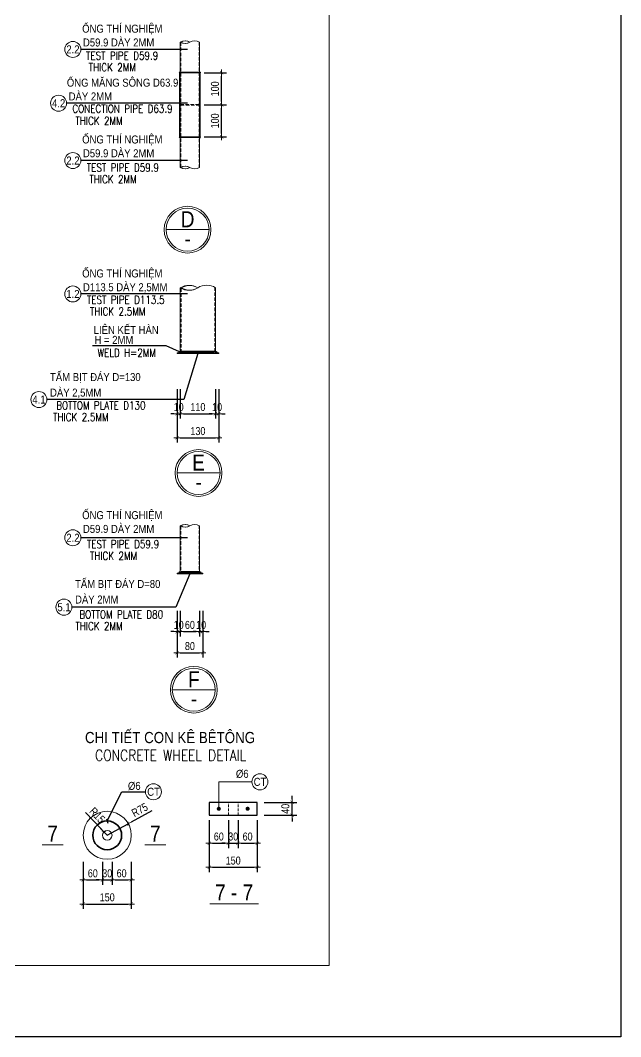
# Model space of a CAD drawing. Header units: millimetres. Extents: x -2123450 to -961021, y -260876 to 649159.
# Drawn here: x -2025415 to -1997300, y 428539 to 476145 of the extents above; entities that cross this region are included whole.
import ezdxf
from ezdxf.enums import TextEntityAlignment as Align

# ---------------------------------------------------------------- set-up
doc = ezdxf.new("R2010")
doc.units = ezdxf.units.MM
doc.header["$LTSCALE"] = 1000
doc.header["$MEASUREMENT"] = 0
doc.header["$PDMODE"] = 66
doc.linetypes.add('HIDDEN', pattern=[0.375, 0.25, -0.125])
doc.linetypes.add('HIDDEN2', pattern=[4.7625, 3.175, -1.5875])
doc.layers.get('DEFPOINTS').update_dxf_attribs({"linetype": 'CONTINUOUS'})
doc.layers.add('03BORER', color=3, linetype='CONTINUOUS')
doc.layers.add('TEXT', color=7, linetype='CONTINUOUS')
for name, color, linetype, lineweight in [('NDC_S_BREAK-LINE', 1, 'CONTINUOUS', 15), ('NDC_S_CONTINUOUS', 3, 'CONTINUOUS', 20), ('NDC_S_DIM', 1, 'CONTINUOUS', 9), ('NDC_S_FOUNDATION NAME', 7, 'CONTINUOUS', 20), ('NDC_S_HATCH MATERIAL', 8, 'CONTINUOUS', 13), ('NDC_S_HIDDEN', 9, 'HIDDEN2', 20), ('NDC_S_LEADER', 1, 'CONTINUOUS', 9), ('NDC_S_REBAR', 4, 'CONTINUOUS', 35), ('NDC_S_REBAR NO.', 7, 'CONTINUOUS', 20), ('NDC_S_REBAR NO. BOX', 1, 'CONTINUOUS', 9), ('NDC_S_REBAR SECTION', 6, 'CONTINUOUS', 25), ('NDC_S_VN TITLE', 6, 'CONTINUOUS', 9)]:
    doc.layers.add(name, color=color, linetype=linetype, lineweight=lineweight)
doc.styles.add('NDC_ARIAL', font='arial.ttf', dxfattribs={"width": 0.8})
doc.styles.get("Standard").update_dxf_attribs({"font": 'romans.shx', "bigfont": 'vns.shx'})
doc.dimstyles.new('NDC_1-150(10)', dxfattribs={"dimscale": 150, "dimtxt": 2.5, "dimasz": 1, "dimexe": 1.5, "dimexo": 0, "dimgap": 0.8, "dimtad": 1, "dimdec": 0, "dimlfac": 0.066667, "dimdsep": 46, "dimtxsty": 'NDC_ARIAL', "dimblk": 'DIMMARK', "dimcen": 49999.938995, "dimdle": 1.5, "dimclrd": 1, "dimclre": 1, "dimclrt": 3, "dimadec": 0, "dimazin": 0, "dimtfac": 1, "dimtdec": 0, "dimtix": 1, "dimtmove": 2, "dimatfit": 3, "dimfxl": 1, "dimarcsym": 0})

# ---------------------------------------------------------------- blocks, each defined once
blk = doc.blocks.new('*U1514')
at = {"layer": 'NDC_S_HATCH MATERIAL'}
blk.add_line((0, 23), (0, -23), dxfattribs=at)
blk = doc.blocks.new('*U1513')
at = {"layer": 'NDC_S_HATCH MATERIAL', "color": 0, "linetype": 'ByBlock', "lineweight": -2, "transparency": 16777216}
for p in [(0, 0), (22, 0), (44, 0), (65, 0), (87, 0), (109, 0), (131, 0), (153, 0), (175, 0), (196, 0), (218, 0), (240, 0), (262, 0), (284, 0), (305, 0), (327, 0), (349, 0), (371, 0), (393, 0), (415, 0), (436, 0), (458, 0), (480, 0), (502, 0), (524, 0), (545, 0), (567, 0), (589, 0), (611, 0), (633, 0), (655, 0), (676, 0), (698, 0), (720, 0), (742, 0), (764, 0), (785, 0), (807, 0)]:
    blk.add_blockref('*U1514', p, dxfattribs=at)
blk = doc.blocks.new('*U1516')
at = {"layer": 'NDC_S_HATCH MATERIAL'}
blk.add_line((0, 23), (0, -23), dxfattribs=at)
blk = doc.blocks.new('*U1515')
at = {"layer": 'NDC_S_HATCH MATERIAL', "color": 0, "linetype": 'ByBlock', "lineweight": -2, "transparency": 16777216}
for p in [(0, 0), (22, 0), (44, 0), (65, 0), (87, 0), (109, 0), (131, 0), (153, 0), (175, 0), (196, 0), (218, 0), (240, 0), (262, 0), (284, 0), (305, 0), (327, 0), (349, 0), (371, 0), (393, 0), (415, 0), (436, 0), (458, 0), (480, 0), (502, 0), (524, 0), (545, 0), (567, 0), (589, 0), (611, 0), (633, 0), (655, 0), (676, 0), (698, 0), (720, 0), (742, 0), (764, 0), (785, 0), (807, 0)]:
    blk.add_blockref('*U1516', p, dxfattribs=at)
blk = doc.blocks.new('DIMMARK')
at = {"layer": 'NDC_S_DIM', "color": 1}
blk.add_line((-1.5, 0), (1, 0), dxfattribs=at)
at = {"layer": 'NDC_S_DIM', "color": 2, "const_width": 0.15}
blk.add_lwpolyline([(-0.5, -0.5), (0.5, 0.5)], dxfattribs=at)
blk = doc.blocks.new('*D1527')
at = {"layer": 'DEFPOINTS', "color": 0, "transparency": 16777216}
for p in [(-2016812, 472186), (-2015988, 472186), (-2016812, 470686)]:
    blk.add_point(p, dxfattribs=at)
at = {"layer": 'NDC_S_DIM', "color": 1, "lineweight": -2, "transparency": 16777216}
for p, q in [((-2016812, 472186), (-2015763, 472186)), ((-2015988, 470836), (-2015988, 472036)), ((-2016812, 470686), (-2015763, 470686))]:
    blk.add_line(p, q, dxfattribs=at)
at = {"layer": 'NDC_S_DIM', "color": 1, "lineweight": -2, "transparency": 16777216, "xscale": 150, "yscale": 150, "zscale": 150}
for p, rotation in [((-2015988, 472186), 90), ((-2015988, 470686), 270)]:
    blk.add_blockref('DIMMARK', p, dxfattribs=dict(at, rotation=rotation))
at = {"layer": 'NDC_S_DIM', "color": 3, "transparency": 16777216, "insert": (-2016300, 471436), "char_height": 375, "attachment_point": 5, "rotation": 90, "style": 'NDC_ARIAL'}
blk.add_mtext('100', dxfattribs=at)
blk = doc.blocks.new('*D1528')
at = {"layer": 'DEFPOINTS', "color": 0, "transparency": 16777216}
for p in [(-2016812, 473686), (-2015988, 473686), (-2016812, 472186)]:
    blk.add_point(p, dxfattribs=at)
at = {"layer": 'NDC_S_DIM', "color": 1, "lineweight": -2, "transparency": 16777216}
for p, q in [((-2016812, 473686), (-2015763, 473686)), ((-2015988, 472336), (-2015988, 473536)), ((-2016812, 472186), (-2015763, 472186))]:
    blk.add_line(p, q, dxfattribs=at)
at = {"layer": 'NDC_S_DIM', "color": 1, "lineweight": -2, "transparency": 16777216, "xscale": 150, "yscale": 150, "zscale": 150}
for p, rotation in [((-2015988, 473686), 90), ((-2015988, 472186), 270)]:
    blk.add_blockref('DIMMARK', p, dxfattribs=dict(at, rotation=rotation))
at = {"layer": 'NDC_S_DIM', "color": 3, "transparency": 16777216, "insert": (-2016300, 472936), "char_height": 375, "attachment_point": 5, "rotation": 90, "style": 'NDC_ARIAL'}
blk.add_mtext('100', dxfattribs=at)
blk = doc.blocks.new('*U1518')
at = {"layer": 'NDC_S_HATCH MATERIAL'}
blk.add_line((0, 42), (0, -42), dxfattribs=at)
blk = doc.blocks.new('*U1517')
at = {"layer": 'NDC_S_HATCH MATERIAL', "color": 0, "linetype": 'ByBlock', "lineweight": -2, "transparency": 16777216}
for p in [(0, 0), (40, 0), (80, 0), (120, 0), (160, 0), (200, 0), (240, 0), (280, 0), (320, 0), (360, 0), (400, 0), (440, 0), (480, 0), (520, 0), (560, 0), (600, 0), (640, 0), (680, 0), (720, 0), (760, 0), (800, 0), (840, 0), (880, 0), (920, 0), (960, 0), (1000, 0), (1040, 0), (1080, 0), (1120, 0), (1160, 0), (1200, 0), (1240, 0), (1280, 0), (1320, 0), (1360, 0), (1400, 0), (1440, 0), (1480, 0)]:
    blk.add_blockref('*U1518', p, dxfattribs=at)
blk = doc.blocks.new('*D1529')
at = {"layer": 'DEFPOINTS', "color": 0, "transparency": 16777216}
for p in [(-2018074, 458867), (-2017924, 458867), (-2017924, 457717)]:
    blk.add_point(p, dxfattribs=at)
at = {"layer": 'NDC_S_DIM', "color": 1, "lineweight": -2, "transparency": 16777216}
for p, q in [((-2018074, 458867), (-2018074, 457492)), ((-2017924, 458867), (-2017924, 457492)), ((-2018224, 457717), (-2018374, 457717)), ((-2018074, 457717), (-2017924, 457717)), ((-2017774, 457717), (-2017624, 457717))]:
    blk.add_line(p, q, dxfattribs=at)
at = {"layer": 'NDC_S_DIM', "color": 1, "lineweight": -2, "transparency": 16777216, "xscale": 150, "yscale": 150, "zscale": 150}
blk.add_blockref('DIMMARK', (-2018074, 457717), dxfattribs=at)
at = {"layer": 'NDC_S_DIM', "color": 1, "lineweight": -2, "transparency": 16777216, "xscale": 150, "yscale": 150, "zscale": 150, "rotation": 180}
blk.add_blockref('DIMMARK', (-2017924, 457717), dxfattribs=at)
at = {"layer": 'NDC_S_DIM', "color": 3, "transparency": 16777216, "insert": (-2017999, 458028), "char_height": 375, "attachment_point": 5, "style": 'NDC_ARIAL'}
blk.add_mtext('10', dxfattribs=at)
blk = doc.blocks.new('*D1530')
at = {"layer": 'DEFPOINTS', "color": 0, "transparency": 16777216}
for p in [(-2017924, 458867), (-2016274, 458867), (-2016274, 457717)]:
    blk.add_point(p, dxfattribs=at)
at = {"layer": 'NDC_S_DIM', "color": 1, "lineweight": -2, "transparency": 16777216}
for p, q in [((-2017924, 458867), (-2017924, 457492)), ((-2016274, 458867), (-2016274, 457492)), ((-2017774, 457717), (-2016424, 457717))]:
    blk.add_line(p, q, dxfattribs=at)
at = {"layer": 'NDC_S_DIM', "color": 1, "lineweight": -2, "transparency": 16777216, "xscale": 150, "yscale": 150, "zscale": 150, "rotation": 180}
blk.add_blockref('DIMMARK', (-2017924, 457717), dxfattribs=at)
at = {"layer": 'NDC_S_DIM', "color": 1, "lineweight": -2, "transparency": 16777216, "xscale": 150, "yscale": 150, "zscale": 150}
blk.add_blockref('DIMMARK', (-2016274, 457717), dxfattribs=at)
at = {"layer": 'NDC_S_DIM', "color": 3, "transparency": 16777216, "insert": (-2017099, 458028), "char_height": 375, "attachment_point": 5, "style": 'NDC_ARIAL'}
blk.add_mtext('110', dxfattribs=at)
blk = doc.blocks.new('*D1531')
at = {"layer": 'DEFPOINTS', "color": 0, "transparency": 16777216}
for p in [(-2016274, 458867), (-2016124, 458867), (-2016124, 457717)]:
    blk.add_point(p, dxfattribs=at)
at = {"layer": 'NDC_S_DIM', "color": 1, "lineweight": -2, "transparency": 16777216}
for p, q in [((-2016274, 458867), (-2016274, 457492)), ((-2016124, 458867), (-2016124, 457492)), ((-2016424, 457717), (-2016574, 457717)), ((-2016274, 457717), (-2016124, 457717)), ((-2015974, 457717), (-2015824, 457717))]:
    blk.add_line(p, q, dxfattribs=at)
at = {"layer": 'NDC_S_DIM', "color": 1, "lineweight": -2, "transparency": 16777216, "xscale": 150, "yscale": 150, "zscale": 150}
blk.add_blockref('DIMMARK', (-2016274, 457717), dxfattribs=at)
at = {"layer": 'NDC_S_DIM', "color": 1, "lineweight": -2, "transparency": 16777216, "xscale": 150, "yscale": 150, "zscale": 150, "rotation": 180}
blk.add_blockref('DIMMARK', (-2016124, 457717), dxfattribs=at)
at = {"layer": 'NDC_S_DIM', "color": 3, "transparency": 16777216, "insert": (-2016199, 458028), "char_height": 375, "attachment_point": 5, "style": 'NDC_ARIAL'}
blk.add_mtext('10', dxfattribs=at)
blk = doc.blocks.new('*D1532')
at = {"layer": 'DEFPOINTS', "color": 0, "transparency": 16777216}
for p in [(-2018074, 458867), (-2016124, 458867), (-2016124, 456592)]:
    blk.add_point(p, dxfattribs=at)
at = {"layer": 'NDC_S_DIM', "color": 1, "lineweight": -2, "transparency": 16777216}
for p, q in [((-2018074, 458867), (-2018074, 456367)), ((-2016124, 458867), (-2016124, 456367)), ((-2017924, 456592), (-2016274, 456592))]:
    blk.add_line(p, q, dxfattribs=at)
at = {"layer": 'NDC_S_DIM', "color": 1, "lineweight": -2, "transparency": 16777216, "xscale": 150, "yscale": 150, "zscale": 150, "rotation": 180}
blk.add_blockref('DIMMARK', (-2018074, 456592), dxfattribs=at)
at = {"layer": 'NDC_S_DIM', "color": 1, "lineweight": -2, "transparency": 16777216, "xscale": 150, "yscale": 150, "zscale": 150}
blk.add_blockref('DIMMARK', (-2016124, 456592), dxfattribs=at)
at = {"layer": 'NDC_S_DIM', "color": 3, "transparency": 16777216, "insert": (-2017099, 456903), "char_height": 375, "attachment_point": 5, "style": 'NDC_ARIAL'}
blk.add_mtext('130', dxfattribs=at)
blk = doc.blocks.new('*U1520')
at = {"layer": 'NDC_S_HATCH MATERIAL'}
blk.add_line((0, 42), (0, -42), dxfattribs=at)
blk = doc.blocks.new('*U1519')
at = {"layer": 'NDC_S_HATCH MATERIAL', "color": 0, "linetype": 'ByBlock', "lineweight": -2, "transparency": 16777216}
for p in [(0, 0), (40, 0), (80, 0), (120, 0), (160, 0), (200, 0), (240, 0), (280, 0), (320, 0), (360, 0), (400, 0), (440, 0), (480, 0), (520, 0), (560, 0), (600, 0), (640, 0), (680, 0), (720, 0), (760, 0), (800, 0)]:
    blk.add_blockref('*U1520', p, dxfattribs=at)
blk = doc.blocks.new('*D1533')
at = {"layer": 'DEFPOINTS', "color": 0, "transparency": 16777216}
for p in [(-2018074, 448488), (-2017924, 448488), (-2017924, 447513)]:
    blk.add_point(p, dxfattribs=at)
at = {"layer": 'NDC_S_DIM', "color": 1, "lineweight": -2, "transparency": 16777216}
for p, q in [((-2018074, 448488), (-2018074, 447288)), ((-2017924, 448488), (-2017924, 447288)), ((-2018224, 447513), (-2018374, 447513)), ((-2018074, 447513), (-2017924, 447513)), ((-2017774, 447513), (-2017624, 447513))]:
    blk.add_line(p, q, dxfattribs=at)
at = {"layer": 'NDC_S_DIM', "color": 1, "lineweight": -2, "transparency": 16777216, "xscale": 150, "yscale": 150, "zscale": 150}
blk.add_blockref('DIMMARK', (-2018074, 447513), dxfattribs=at)
at = {"layer": 'NDC_S_DIM', "color": 1, "lineweight": -2, "transparency": 16777216, "xscale": 150, "yscale": 150, "zscale": 150, "rotation": 180}
blk.add_blockref('DIMMARK', (-2017924, 447513), dxfattribs=at)
at = {"layer": 'NDC_S_DIM', "color": 3, "transparency": 16777216, "insert": (-2017999, 447824), "char_height": 375, "attachment_point": 5, "style": 'NDC_ARIAL'}
blk.add_mtext('10', dxfattribs=at)
blk = doc.blocks.new('*D1534')
at = {"layer": 'DEFPOINTS', "color": 0, "transparency": 16777216}
for p in [(-2017924, 448488), (-2017024, 448488), (-2017024, 447513)]:
    blk.add_point(p, dxfattribs=at)
at = {"layer": 'NDC_S_DIM', "color": 1, "lineweight": -2, "transparency": 16777216}
for p, q in [((-2017924, 448488), (-2017924, 447288)), ((-2017024, 448488), (-2017024, 447288)), ((-2017774, 447513), (-2017174, 447513))]:
    blk.add_line(p, q, dxfattribs=at)
at = {"layer": 'NDC_S_DIM', "color": 1, "lineweight": -2, "transparency": 16777216, "xscale": 150, "yscale": 150, "zscale": 150, "rotation": 180}
blk.add_blockref('DIMMARK', (-2017924, 447513), dxfattribs=at)
at = {"layer": 'NDC_S_DIM', "color": 1, "lineweight": -2, "transparency": 16777216, "xscale": 150, "yscale": 150, "zscale": 150}
blk.add_blockref('DIMMARK', (-2017024, 447513), dxfattribs=at)
at = {"layer": 'NDC_S_DIM', "color": 3, "transparency": 16777216, "insert": (-2017474, 447824), "char_height": 375, "attachment_point": 5, "style": 'NDC_ARIAL'}
blk.add_mtext('60', dxfattribs=at)
blk = doc.blocks.new('*D1535')
at = {"layer": 'DEFPOINTS', "color": 0, "transparency": 16777216}
for p in [(-2017024, 448488), (-2016874, 448488), (-2016874, 447513)]:
    blk.add_point(p, dxfattribs=at)
at = {"layer": 'NDC_S_DIM', "color": 1, "lineweight": -2, "transparency": 16777216}
for p, q in [((-2017024, 448488), (-2017024, 447288)), ((-2016874, 448488), (-2016874, 447288)), ((-2017174, 447513), (-2017324, 447513)), ((-2017024, 447513), (-2016874, 447513)), ((-2016724, 447513), (-2016574, 447513))]:
    blk.add_line(p, q, dxfattribs=at)
at = {"layer": 'NDC_S_DIM', "color": 1, "lineweight": -2, "transparency": 16777216, "xscale": 150, "yscale": 150, "zscale": 150}
blk.add_blockref('DIMMARK', (-2017024, 447513), dxfattribs=at)
at = {"layer": 'NDC_S_DIM', "color": 1, "lineweight": -2, "transparency": 16777216, "xscale": 150, "yscale": 150, "zscale": 150, "rotation": 180}
blk.add_blockref('DIMMARK', (-2016874, 447513), dxfattribs=at)
at = {"layer": 'NDC_S_DIM', "color": 3, "transparency": 16777216, "insert": (-2016949, 447824), "char_height": 375, "attachment_point": 5, "style": 'NDC_ARIAL'}
blk.add_mtext('10', dxfattribs=at)
blk = doc.blocks.new('*D1536')
at = {"layer": 'DEFPOINTS', "color": 0, "transparency": 16777216}
for p in [(-2018074, 448488), (-2016874, 448488), (-2016874, 446522)]:
    blk.add_point(p, dxfattribs=at)
at = {"layer": 'NDC_S_DIM', "color": 1, "lineweight": -2, "transparency": 16777216}
for p, q in [((-2018074, 448488), (-2018074, 446297)), ((-2016874, 448488), (-2016874, 446297)), ((-2017924, 446522), (-2017024, 446522))]:
    blk.add_line(p, q, dxfattribs=at)
at = {"layer": 'NDC_S_DIM', "color": 1, "lineweight": -2, "transparency": 16777216, "xscale": 150, "yscale": 150, "zscale": 150, "rotation": 180}
blk.add_blockref('DIMMARK', (-2018074, 446522), dxfattribs=at)
at = {"layer": 'NDC_S_DIM', "color": 1, "lineweight": -2, "transparency": 16777216, "xscale": 150, "yscale": 150, "zscale": 150}
blk.add_blockref('DIMMARK', (-2016874, 446522), dxfattribs=at)
at = {"layer": 'NDC_S_DIM', "color": 3, "transparency": 16777216, "insert": (-2017474, 446833), "char_height": 375, "attachment_point": 5, "style": 'NDC_ARIAL'}
blk.add_mtext('80', dxfattribs=at)
blk = doc.blocks.new('CON KE')
at = {"layer": 'NDC_S_CONTINUOUS'}
for radius in [225, 45]:
    blk.add_circle((-285322.3, 378613.7), radius, dxfattribs=at)
blk = doc.blocks.new('*D1537')
at = {"layer": 'DEFPOINTS', "color": 0, "transparency": 16777216}
for p in [(-2016571, 438683), (-2015671, 438683), (-2015671, 437600)]:
    blk.add_point(p, dxfattribs=at)
at = {"layer": 'NDC_S_DIM', "color": 1, "lineweight": -2, "transparency": 16777216}
for p, q in [((-2016571, 438683), (-2016571, 437375)), ((-2015671, 438683), (-2015671, 437375)), ((-2016421, 437600), (-2015821, 437600))]:
    blk.add_line(p, q, dxfattribs=at)
at = {"layer": 'NDC_S_DIM', "color": 1, "lineweight": -2, "transparency": 16777216, "xscale": 150, "yscale": 150, "zscale": 150, "rotation": 180}
blk.add_blockref('DIMMARK', (-2016571, 437600), dxfattribs=at)
at = {"layer": 'NDC_S_DIM', "color": 1, "lineweight": -2, "transparency": 16777216, "xscale": 150, "yscale": 150, "zscale": 150}
blk.add_blockref('DIMMARK', (-2015671, 437600), dxfattribs=at)
at = {"layer": 'NDC_S_DIM', "color": 3, "transparency": 16777216, "insert": (-2016121, 437911), "char_height": 375, "attachment_point": 5, "style": 'NDC_ARIAL'}
blk.add_mtext('60', dxfattribs=at)
blk = doc.blocks.new('*D1538')
at = {"layer": 'DEFPOINTS', "color": 0, "transparency": 16777216}
for p in [(-2015671, 438683), (-2015221, 438683), (-2015221, 437600)]:
    blk.add_point(p, dxfattribs=at)
at = {"layer": 'NDC_S_DIM', "color": 1, "lineweight": -2, "transparency": 16777216}
for p, q in [((-2015671, 438683), (-2015671, 437375)), ((-2015221, 438683), (-2015221, 437375)), ((-2015821, 437600), (-2015971, 437600)), ((-2015671, 437600), (-2015221, 437600)), ((-2015071, 437600), (-2014921, 437600))]:
    blk.add_line(p, q, dxfattribs=at)
at = {"layer": 'NDC_S_DIM', "color": 1, "lineweight": -2, "transparency": 16777216, "xscale": 150, "yscale": 150, "zscale": 150}
blk.add_blockref('DIMMARK', (-2015671, 437600), dxfattribs=at)
at = {"layer": 'NDC_S_DIM', "color": 1, "lineweight": -2, "transparency": 16777216, "xscale": 150, "yscale": 150, "zscale": 150, "rotation": 180}
blk.add_blockref('DIMMARK', (-2015221, 437600), dxfattribs=at)
at = {"layer": 'NDC_S_DIM', "color": 3, "transparency": 16777216, "insert": (-2015446, 437912), "char_height": 375, "attachment_point": 5, "style": 'NDC_ARIAL'}
blk.add_mtext('30', dxfattribs=at)
blk = doc.blocks.new('*D1539')
at = {"layer": 'DEFPOINTS', "color": 0, "transparency": 16777216}
for p in [(-2015221, 438683), (-2014321, 438683), (-2014321, 437600)]:
    blk.add_point(p, dxfattribs=at)
at = {"layer": 'NDC_S_DIM', "color": 1, "lineweight": -2, "transparency": 16777216}
for p, q in [((-2015221, 438683), (-2015221, 437375)), ((-2014321, 438683), (-2014321, 437375)), ((-2015071, 437600), (-2014471, 437600))]:
    blk.add_line(p, q, dxfattribs=at)
at = {"layer": 'NDC_S_DIM', "color": 1, "lineweight": -2, "transparency": 16777216, "xscale": 150, "yscale": 150, "zscale": 150, "rotation": 180}
blk.add_blockref('DIMMARK', (-2015221, 437600), dxfattribs=at)
at = {"layer": 'NDC_S_DIM', "color": 1, "lineweight": -2, "transparency": 16777216, "xscale": 150, "yscale": 150, "zscale": 150}
blk.add_blockref('DIMMARK', (-2014321, 437600), dxfattribs=at)
at = {"layer": 'NDC_S_DIM', "color": 3, "transparency": 16777216, "insert": (-2014771, 437911), "char_height": 375, "attachment_point": 5, "style": 'NDC_ARIAL'}
blk.add_mtext('60', dxfattribs=at)
blk = doc.blocks.new('*D1540')
at = {"layer": 'DEFPOINTS', "color": 0, "transparency": 16777216}
for p in [(-2016571, 438683), (-2014321, 438683), (-2014321, 436475)]:
    blk.add_point(p, dxfattribs=at)
at = {"layer": 'NDC_S_DIM', "color": 1, "lineweight": -2, "transparency": 16777216}
for p, q in [((-2016571, 438683), (-2016571, 436250)), ((-2014321, 438683), (-2014321, 436250)), ((-2016421, 436475), (-2014471, 436475))]:
    blk.add_line(p, q, dxfattribs=at)
at = {"layer": 'NDC_S_DIM', "color": 1, "lineweight": -2, "transparency": 16777216, "xscale": 150, "yscale": 150, "zscale": 150, "rotation": 180}
blk.add_blockref('DIMMARK', (-2016571, 436475), dxfattribs=at)
at = {"layer": 'NDC_S_DIM', "color": 1, "lineweight": -2, "transparency": 16777216, "xscale": 150, "yscale": 150, "zscale": 150}
blk.add_blockref('DIMMARK', (-2014321, 436475), dxfattribs=at)
at = {"layer": 'NDC_S_DIM', "color": 3, "transparency": 16777216, "insert": (-2015446, 436786), "char_height": 375, "attachment_point": 5, "style": 'NDC_ARIAL'}
blk.add_mtext('150', dxfattribs=at)
blk = doc.blocks.new('*D1541')
at = {"layer": 'DEFPOINTS', "color": 0, "transparency": 16777216}
for p in [(-2014001, 439514), (-2012690, 439514), (-2014001, 438914)]:
    blk.add_point(p, dxfattribs=at)
at = {"layer": 'NDC_S_DIM', "color": 1, "lineweight": -2, "transparency": 16777216}
for p, q in [((-2014001, 439514), (-2012465, 439514)), ((-2012690, 439664), (-2012690, 439814)), ((-2012690, 438914), (-2012690, 439514)), ((-2014001, 438914), (-2012465, 438914)), ((-2012690, 438764), (-2012690, 438614))]:
    blk.add_line(p, q, dxfattribs=at)
at = {"layer": 'NDC_S_DIM', "color": 1, "lineweight": -2, "transparency": 16777216, "xscale": 150, "yscale": 150, "zscale": 150}
for p, rotation in [((-2012690, 439514), 270), ((-2012690, 438914), 90)]:
    blk.add_blockref('DIMMARK', p, dxfattribs=dict(at, rotation=rotation))
at = {"layer": 'NDC_S_DIM', "color": 3, "transparency": 16777216, "insert": (-2013002, 439214), "char_height": 375, "attachment_point": 5, "rotation": 90, "style": 'NDC_ARIAL'}
blk.add_mtext('40', dxfattribs=at)
blk = doc.blocks.new('*D1542')
at = {"layer": 'DEFPOINTS', "color": 0, "transparency": 16777216}
for p in [(-2022471, 436731), (-2021571, 436731), (-2021571, 435878)]:
    blk.add_point(p, dxfattribs=at)
at = {"layer": 'NDC_S_DIM', "color": 1, "lineweight": -2, "transparency": 16777216}
for p, q in [((-2022471, 436731), (-2022471, 435653)), ((-2021571, 436731), (-2021571, 435653)), ((-2022321, 435878), (-2021721, 435878))]:
    blk.add_line(p, q, dxfattribs=at)
at = {"layer": 'NDC_S_DIM', "color": 1, "lineweight": -2, "transparency": 16777216, "xscale": 150, "yscale": 150, "zscale": 150, "rotation": 180}
blk.add_blockref('DIMMARK', (-2022471, 435878), dxfattribs=at)
at = {"layer": 'NDC_S_DIM', "color": 1, "lineweight": -2, "transparency": 16777216, "xscale": 150, "yscale": 150, "zscale": 150}
blk.add_blockref('DIMMARK', (-2021571, 435878), dxfattribs=at)
at = {"layer": 'NDC_S_DIM', "color": 3, "transparency": 16777216, "insert": (-2022021, 436189), "char_height": 375, "attachment_point": 5, "style": 'NDC_ARIAL'}
blk.add_mtext('60', dxfattribs=at)
blk = doc.blocks.new('*D1543')
at = {"layer": 'DEFPOINTS', "color": 0, "transparency": 16777216}
for p in [(-2021571, 436731), (-2021121, 436731), (-2021121, 435878)]:
    blk.add_point(p, dxfattribs=at)
at = {"layer": 'NDC_S_DIM', "color": 1, "lineweight": -2, "transparency": 16777216}
for p, q in [((-2021571, 436731), (-2021571, 435653)), ((-2021121, 436731), (-2021121, 435653)), ((-2021721, 435878), (-2021871, 435878)), ((-2021571, 435878), (-2021121, 435878)), ((-2020971, 435878), (-2020821, 435878))]:
    blk.add_line(p, q, dxfattribs=at)
at = {"layer": 'NDC_S_DIM', "color": 1, "lineweight": -2, "transparency": 16777216, "xscale": 150, "yscale": 150, "zscale": 150}
blk.add_blockref('DIMMARK', (-2021571, 435878), dxfattribs=at)
at = {"layer": 'NDC_S_DIM', "color": 1, "lineweight": -2, "transparency": 16777216, "xscale": 150, "yscale": 150, "zscale": 150, "rotation": 180}
blk.add_blockref('DIMMARK', (-2021121, 435878), dxfattribs=at)
at = {"layer": 'NDC_S_DIM', "color": 3, "transparency": 16777216, "insert": (-2021346, 436189), "char_height": 375, "attachment_point": 5, "style": 'NDC_ARIAL'}
blk.add_mtext('30', dxfattribs=at)
blk = doc.blocks.new('*D1544')
at = {"layer": 'DEFPOINTS', "color": 0, "transparency": 16777216}
for p in [(-2021121, 436731), (-2020221, 436731), (-2020221, 435878)]:
    blk.add_point(p, dxfattribs=at)
at = {"layer": 'NDC_S_DIM', "color": 1, "lineweight": -2, "transparency": 16777216}
for p, q in [((-2021121, 436731), (-2021121, 435653)), ((-2020221, 436731), (-2020221, 435653)), ((-2020971, 435878), (-2020371, 435878))]:
    blk.add_line(p, q, dxfattribs=at)
at = {"layer": 'NDC_S_DIM', "color": 1, "lineweight": -2, "transparency": 16777216, "xscale": 150, "yscale": 150, "zscale": 150, "rotation": 180}
blk.add_blockref('DIMMARK', (-2021121, 435878), dxfattribs=at)
at = {"layer": 'NDC_S_DIM', "color": 1, "lineweight": -2, "transparency": 16777216, "xscale": 150, "yscale": 150, "zscale": 150}
blk.add_blockref('DIMMARK', (-2020221, 435878), dxfattribs=at)
at = {"layer": 'NDC_S_DIM', "color": 3, "transparency": 16777216, "insert": (-2020671, 436189), "char_height": 375, "attachment_point": 5, "style": 'NDC_ARIAL'}
blk.add_mtext('60', dxfattribs=at)
blk = doc.blocks.new('*D1545')
at = {"layer": 'DEFPOINTS', "color": 0, "transparency": 16777216}
for p in [(-2022471, 436731), (-2020221, 436731), (-2020221, 434753)]:
    blk.add_point(p, dxfattribs=at)
at = {"layer": 'NDC_S_DIM', "color": 1, "lineweight": -2, "transparency": 16777216}
for p, q in [((-2022471, 436731), (-2022471, 434528)), ((-2020221, 436731), (-2020221, 434528)), ((-2022321, 434753), (-2020371, 434753))]:
    blk.add_line(p, q, dxfattribs=at)
at = {"layer": 'NDC_S_DIM', "color": 1, "lineweight": -2, "transparency": 16777216, "xscale": 150, "yscale": 150, "zscale": 150, "rotation": 180}
blk.add_blockref('DIMMARK', (-2022471, 434753), dxfattribs=at)
at = {"layer": 'NDC_S_DIM', "color": 1, "lineweight": -2, "transparency": 16777216, "xscale": 150, "yscale": 150, "zscale": 150}
blk.add_blockref('DIMMARK', (-2020221, 434753), dxfattribs=at)
at = {"layer": 'NDC_S_DIM', "color": 3, "transparency": 16777216, "insert": (-2021346, 435064), "char_height": 375, "attachment_point": 5, "style": 'NDC_ARIAL'}
blk.add_mtext('150', dxfattribs=at)
blk = doc.blocks.new('*D1546')
at = {"layer": 'DEFPOINTS', "color": 0, "transparency": 16777216}
for p in [(-2020359, 438512), (-2021346, 437972)]:
    blk.add_point(p, dxfattribs=at)
at = {"layer": 'NDC_S_DIM', "color": 1, "lineweight": -2, "transparency": 16777216}
for p, q in [((-2019255, 439117), (-2020228, 438584)), ((-2021346, 437972), (-2020359, 438512))]:
    blk.add_line(p, q, dxfattribs=at)
at = {"layer": 'NDC_S_DIM', "color": 1, "lineweight": -2, "transparency": 16777216, "xscale": 150, "yscale": 150, "zscale": 150, "rotation": 208.7025929309291}
blk.add_blockref('DIMMARK', (-2020359, 438512), dxfattribs=at)
at = {"layer": 'NDC_S_DIM', "color": 3, "transparency": 16777216, "insert": (-2019825, 439159), "char_height": 375, "attachment_point": 5, "rotation": 28.7026, "style": 'NDC_ARIAL'}
blk.add_mtext('R75', dxfattribs=at)
blk = doc.blocks.new('*D1547')
at = {"layer": 'DEFPOINTS', "color": 0, "transparency": 16777216}
for p in [(-2021501, 438134), (-2021346, 437972)]:
    blk.add_point(p, dxfattribs=at)
at = {"layer": 'NDC_S_DIM', "color": 1, "lineweight": -2, "transparency": 16777216}
for p, q in [((-2022371, 439045), (-2021605, 438243)), ((-2021346, 437972), (-2021501, 438134))]:
    blk.add_line(p, q, dxfattribs=at)
at = {"layer": 'NDC_S_DIM', "color": 1, "lineweight": -2, "transparency": 16777216, "xscale": 150, "yscale": 150, "zscale": 150, "rotation": 313.6770531536313}
blk.add_blockref('DIMMARK', (-2021501, 438134), dxfattribs=at)
at = {"layer": 'NDC_S_DIM', "color": 3, "transparency": 16777216, "insert": (-2021814, 438913), "char_height": 375, "attachment_point": 5, "rotation": 313.6771, "style": 'NDC_ARIAL'}
blk.add_mtext('R15', dxfattribs=at)
blk = doc.blocks.new('MC7')
at = {"layer": '03BORER'}
blk.add_lwpolyline([(-277807, 378710), (-275557, 378710), (-275557, 379310), (-277807, 379310)], close=True, dxfattribs=at)
at = {"layer": 'NDC_S_HATCH MATERIAL', "linetype": 'HIDDEN', "ltscale": 0.5}
for p, q in [((-276907, 378710), (-276907, 379310)), ((-276457, 378710), (-276457, 379310))]:
    blk.add_line(p, q, dxfattribs=at)

msp = doc.modelspace()

# ---------------------------------------------------------------- hatches: boundary and pattern name
at = {"layer": 'NDC_S_HATCH MATERIAL'}
for points in [[(-2017923.78, 473723.09), (-2017923.78, 473685.59), (-2017961.28, 473685.59, -0.41421356)], [(-2017023.78, 473723.09), (-2017023.78, 473685.59), (-2016986.28, 473685.59, 0.41421356)], [(-2017923.78, 470648.09), (-2017923.78, 470685.59), (-2017961.28, 470685.59, 0.41421356)], [(-2017023.78, 470648.09), (-2017023.78, 470685.59), (-2016986.28, 470685.59, -0.41421356)], [(-2017923.78, 460628.68, 0.41421356), (-2017978.78, 460573.68), (-2017923.78, 460573.68)], [(-2016273.78, 460628.68), (-2016273.78, 460573.68), (-2016218.78, 460573.68, 0.41421356)], [(-2017923.78, 450307.73, 0.41421356), (-2017978.78, 450252.73), (-2017923.78, 450252.73)], [(-2017023.78, 450307.73), (-2017023.78, 450252.73), (-2016968.78, 450252.73, 0.41421356)]]:
    msp.add_hatch(color=256, dxfattribs=at).paths.add_polyline_path(points)

# ---------------------------------------------------------------- linework, layer by layer
at = {"layer": 'DEFPOINTS'}
msp.add_lwpolyline([(-2123449.73, 517639.38), (-1997299.73, 517639.38), (-1997299.73, 428539.38), (-2123449.73, 428539.38)], close=True, dxfattribs=at)
at = {"layer": 'NDC_S_BREAK-LINE'}
for points in [[(-2017023.78, 475119.5, 0.28897964), (-2017474.25, 475119.5, -0.28597952), (-2017923.78, 475117.88, -0.57255311)], [(-2017923.78, 475117.88, -0.28237272), (-2017476.03, 475118.39, -0.28237272)], [(-2017893.78, 475117.88, -0.28883724), (-2017476.03, 475118.39, -0.12984702)], [(-2017474.25, 475119.5, -0.29182309), (-2017893.78, 475117.88)], [(-2017023.78, 469251.69, -0.28897964), (-2017474.25, 469251.69, 0.28597952), (-2017923.78, 469253.31, 0.57255311)], [(-2017923.78, 469253.31, 0.28237272), (-2017476.03, 469252.8, 0.28237272)], [(-2017474.25, 469251.69, 0.29182309), (-2017893.78, 469253.31)], [(-2017893.78, 469253.31, 0.28883724), (-2017476.03, 469252.8, 0.12984702)], [(-2016273.78, 463617.2, 0.28897964), (-2017099.65, 463617.2, -0.28597952), (-2017923.78, 463614.23, -0.57255311)], [(-2017923.78, 463614.23, -0.28237272), (-2017102.91, 463615.16, -0.28237272)], [(-2017868.78, 463614.23, -0.28883724), (-2017102.91, 463615.16, -0.12984702)], [(-2017099.65, 463617.2, -0.29182309), (-2017868.78, 463614.23)], [(-2017023.78, 452469.58, 0.28897964), (-2017474.25, 452469.58, -0.28597952), (-2017923.78, 452467.96, -0.57255311)], [(-2017923.78, 452467.96, -0.28237272), (-2017476.03, 452468.46, -0.28237272)], [(-2017893.78, 452467.96, -0.28883724), (-2017476.03, 452468.46, -0.12984702)], [(-2017474.25, 452469.58, -0.29182309), (-2017893.78, 452467.96)]]:
    msp.add_lwpolyline(points, format="xyb", dxfattribs=at)
at = {"layer": 'NDC_S_CONTINUOUS'}
for p, q in [((-2010952.51, 511820.66), (-2010952.51, 432313.23)), ((-2010952.51, 511820.66), (-2010952.51, 431877.71)), ((-2017923.78, 475117.88), (-2017923.78, 472206.05)), ((-2017023.78, 475119.5), (-2017023.78, 472206.05)), ((-2017923.78, 469253.31), (-2017923.78, 472165.14)), ((-2017023.78, 469251.69), (-2017023.78, 472165.14)), ((-2017923.78, 463614.23), (-2017923.78, 460573.68)), ((-2016273.78, 463617.2), (-2016273.78, 460573.68)), ((-2017923.78, 452467.96), (-2017923.78, 450252.73)), ((-2017023.78, 452469.58), (-2017023.78, 450252.73)), ((-2047120.74, 431877.71), (-2010952.51, 431877.71))]:
    msp.add_line(p, q, dxfattribs=at)
for points in [[(-2017923.78, 473685.59), (-2017961.28, 473685.59), (-2017961.28, 470685.59), (-2017923.78, 470685.59)], [(-2017923.78, 473685.59), (-2017023.78, 473685.59), (-2017023.78, 470685.59), (-2017923.78, 470685.59)], [(-2016986.28, 473685.59), (-2017023.78, 473685.59), (-2017023.78, 470685.59), (-2016986.28, 470685.59)], [(-2018073.78, 460536.18), (-2016123.78, 460536.18), (-2016123.78, 460573.68), (-2018073.78, 460573.68)], [(-2018073.78, 450222.73), (-2016873.78, 450222.73), (-2016873.78, 450252.73), (-2018073.78, 450252.73)]]:
    msp.add_lwpolyline(points, close=True, dxfattribs=at)
at = {"layer": 'NDC_S_DIM'}
msp.add_lwpolyline([(-2016120.81, 439213.99), (-2016120.81, 440475.96), (-2014570.54, 440475.96)], dxfattribs=at)
at = {"layer": 'NDC_S_HIDDEN', "ltscale": 0.05}
for p, q in [((-2017903.32, 475106.02), (-2017903.32, 472206.05)), ((-2017044.23, 475131.61), (-2017044.23, 472206.05)), ((-2017923.78, 472206.05), (-2017023.78, 472206.05)), ((-2017023.78, 472165.14), (-2017923.78, 472165.14)), ((-2017903.32, 469265.17), (-2017903.32, 472165.14)), ((-2017044.23, 469239.58), (-2017044.23, 472165.14)), ((-2017886.28, 463592.48), (-2017886.28, 460573.68)), ((-2016311.28, 463639.4), (-2016311.28, 460573.68)), ((-2017903.32, 452456.09), (-2017903.32, 450252.73)), ((-2017044.23, 452481.68), (-2017044.23, 450252.73))]:
    msp.add_line(p, q, dxfattribs=at)
at = {"layer": 'NDC_S_LEADER'}
for p, q in [((-2018588.43, 466340.57), (-2016575.96, 466340.57)), ((-2018074.52, 454943.16), (-2016062.05, 454943.16)), ((-2018296.84, 444789.69), (-2016284.37, 444789.69))]:
    msp.add_line(p, q, dxfattribs=at)
for centre, radius in [((-2017582.2, 466340.57), 1096.24), ((-2017582.2, 466340.57), 1006.24), ((-2017068.29, 454943.16), 1096.24), ((-2017068.29, 454943.16), 1006.24), ((-2017290.61, 444789.69), 1096.24), ((-2017290.61, 444789.69), 1006.24)]:
    msp.add_circle(centre, radius, dxfattribs=at)
at = {"layer": 'NDC_S_REBAR'}
msp.add_circle((-2021345.94, 437971.54), 675, dxfattribs=at)
for centre, radius, start, end in [((-2017923.78, 473685.59), 37.5, 90, 180), ((-2017023.78, 473685.59), 37.5, 0, 90), ((-2017923.78, 470685.59), 37.5, 180, 270), ((-2017023.78, 470685.59), 37.5, 270, 0), ((-2017923.78, 460573.68), 55, 90, 180), ((-2016273.78, 460573.68), 55, 0, 90), ((-2017923.78, 450252.73), 55, 90, 180), ((-2017023.78, 450252.73), 55, 0, 90)]:
    msp.add_arc(centre, radius, start, end, dxfattribs=at)
at = {"layer": 'NDC_S_REBAR NO. BOX'}
for centre in [(-2022956.69, 474783.89), (-2023625.17, 472261.99), (-2022956.69, 469578.14), (-2022956.69, 463326.95), (-2024546.29, 458382.9), (-2022956.69, 451907.9), (-2023374.57, 448656.94), (-2014195.54, 440475.96), (-2019181.6, 440010.28)]:
    msp.add_circle(centre, 375, dxfattribs=at)
at = {"layer": 'NDC_S_REBAR SECTION', "const_width": 96}
for points in [[(-2016079.24, 439189.99, -1), (-2016162.38, 439237.99, -1)], [(-2014812.38, 439189.99, 1), (-2014729.24, 439237.99, 1)]]:
    msp.add_lwpolyline(points, format="xyb", close=True, dxfattribs=at)

# ---------------------------------------------------------------- block references
at = {"layer": 'NDC_S_DIM'}
msp.add_blockref('MC7', (-1738763.64, 60203.99), dxfattribs=at)
at = {"layer": 'NDC_S_HATCH MATERIAL'}
for name, p in [('*U1513', (-2017878, 473708.63)), ('*U1515', (-2017878, 470662.55))]:
    msp.add_blockref(name, p, dxfattribs=at)
at = {"layer": 'NDC_S_HATCH MATERIAL', "xscale": -1, "rotation": 180}
for name, p in [('*U1517', (-2017839.85, 460615.92)), ('*U1519', (-2017868.31, 450294.97))]:
    msp.add_blockref(name, p, dxfattribs=at)
at = {"layer": 'NDC_S_REBAR SECTION', "xscale": 5, "yscale": 5, "zscale": 5}
msp.add_blockref('CON KE', (-594734.32, -1455096.99), dxfattribs=at)

# ---------------------------------------------------------------- texts
at = {"layer": 'NDC_S_FOUNDATION NAME', "style": 'NDC_ARIAL', "width": 0.85}
for s, p in [('ỐNG THÍ NGHIỆM', (-2022519.34, 475753.17)), ('D59.9 DÀY 2MM', (-2022482.42, 475107.85)), ('ỐNG MĂNG SÔNG D63.9', (-2023236.53, 473225.17)), ('DÀY 2MM', (-2023150.9, 472579.85)), ('ỐNG THÍ NGHIỆM', (-2022519.34, 470564.16)), ('D59.9 DÀY 2MM', (-2022482.42, 469918.84)), ('ỐNG THÍ NGHIỆM', (-2022519.34, 464288.74)), ('D113.5 DÀY 2,5MM', (-2022482.42, 463643.42)), ('LIÊN KẾT HÀN', (-2021978.44, 461640.95)), ('H = 2MM', (-2021941.51, 461176.38)), ('TẤM BỊT ĐÁY D=130', (-2024024.13, 459435.19)), ('DÀY 2,5MM', (-2024024.13, 458707.48)), ('ỐNG THÍ NGHIỆM', (-2022519.34, 452968.02)), ('D59.9 DÀY 2MM', (-2022482.42, 452322.7)), ('TẤM BỊT ĐÁY D=80', (-2022852.4, 449743.87)), ('DÀY 2MM', (-2022852.4, 449016.16))]:
    msp.add_text(s, height=375, dxfattribs=at).set_placement(p, align=Align.MIDDLE_LEFT)
for s, height, p in [('CHI TIẾT CON KÊ BÊTÔNG', 525, (-2018404.31, 442625.93)), ('%%C6', 375, (-2015022, 440852.42)), ('%%C6', 375, (-2020078.81, 440286.59))]:
    msp.add_text(s, height=height, dxfattribs=at).set_placement(p, align=Align.MIDDLE)
at = {"layer": 'NDC_S_REBAR NO.', "style": 'NDC_ARIAL', "width": 0.85}
for s, height, p in [('2.2', 375, (-2022951.47, 474783.89)), ('4.2', 375, (-2023619.95, 472261.99)), ('2.2', 375, (-2022951.47, 469578.14)), ('D', 750, (-2017582.2, 466827.05)), ('-', 750, (-2017573.49, 465920.48)), ('1.2', 375, (-2022951.47, 463326.95)), ('4.1', 375, (-2024541.07, 458382.9)), ('E', 750, (-2017068.29, 455429.65)), ('-', 750, (-2017059.58, 454523.07)), ('2.2', 375, (-2022951.47, 451907.9)), ('5.1', 375, (-2023369.35, 448656.94)), ('F', 750, (-2017290.61, 445276.17)), ('-', 750, (-2017281.9, 444369.59)), ('CT', 375, (-2014190.32, 440475.96)), ('CT', 375, (-2019176.38, 440010.28))]:
    msp.add_text(s, height=height, dxfattribs=at).set_placement(p, align=Align.MIDDLE_CENTER)
at = {"layer": 'NDC_S_VN TITLE', "style": 'NDC_ARIAL', "width": 0.85}
for s, p in [('%%U 7 ', (-2023905.32, 438053.68)), ('%%U 7 ', (-2019090.68, 438053.68)), ('%%U 7 - 7 ', (-2015402.2, 435293.73))]:
    msp.add_text(s, height=750, dxfattribs=at).set_placement(p, align=Align.MIDDLE)
at = {"layer": 'TEXT', "color": 3, "linetype": 'Continuous', "ltscale": 0.8, "width": 0.8}
for s, height, p in [('TEST PIPE D59.9', 375, (-2020647.63, 474488.78)), ('THICK 2MM', 375, (-2021109.25, 473943.88)), ('CONECTION PIPE D63.9', 375, (-2020630.3, 472006.53)), ('THICK 2MM', 375, (-2021728.8, 471439.96)), ('TEST PIPE D59.9', 375, (-2020613.96, 469248.04)), ('THICK 2MM', 375, (-2021073.14, 468703.14)), ('TEST PIPE D113.5', 375, (-2020478, 463053.78)), ('THICK 2.5MM', 375, (-2020855.07, 462508.89)), ('WELD H=2MM', 375, (-2020433.24, 460569.75)), ('BOTTOM PLATE D130', 375, (-2021642.41, 458105.21)), ('THICK 2.5MM', 375, (-2022581.43, 457560.32)), ('TEST PIPE D59.9', 375, (-2020605.77, 451607.4)), ('THICK 2MM', 375, (-2021052.28, 451062.5)), ('BOTTOM PLATE D80', 375, (-2020689.91, 448316.92)), ('THICK 2MM', 375, (-2021730.33, 447772.02)), ('CONCRETE WHEEL DETAIL', 525, (-2018376.61, 441718.04))]:
    msp.add_text(s, height=height, dxfattribs=at).set_placement(p, align=Align.MIDDLE_CENTER)

# ---------------------------------------------------------------- dimensions: what is measured, and where the dimension line sits
at = {"layer": 'NDC_S_DIM'}
for base, p1, p2, picture, middle in [((-2015988.04, 473685.59), (-2016811.85, 472185.59), (-2016811.85, 473685.59), '*D1528', (-2016299.5, 472935.59)), ((-2015988.04, 472185.59), (-2016811.85, 470685.59), (-2016811.85, 472185.59), '*D1527', (-2016299.5, 471435.59)), ((-2012690.24, 439513.99), (-2014000.52, 438913.99), (-2014000.52, 439513.99), '*D1541', (-2013001.7, 439213.99))]:
    dim = msp.add_linear_dim(base=base, p1=p1, p2=p2, angle=90, dimstyle='NDC_1-150(10)', dxfattribs=at)
    dim.commit()
    dim.dimension.update_dxf_attribs({"geometry": picture, "text_midpoint": middle})
for base, p1, p2, picture, middle in [((-2017923.78, 457716.66), (-2018073.78, 458867.27), (-2017923.78, 458867.27), '*D1529', (-2017998.78, 458028.13)), ((-2016123.78, 456591.66), (-2018073.78, 458867.27), (-2016123.78, 458867.27), '*D1532', (-2017098.78, 456903.26)), ((-2016273.78, 457716.66), (-2017923.78, 458867.27), (-2016273.78, 458867.27), '*D1530', (-2017098.78, 458028.13)), ((-2016123.78, 457716.66), (-2016273.78, 458867.27), (-2016123.78, 458867.27), '*D1531', (-2016198.78, 458028.13)), ((-2017923.78, 447512.56), (-2018073.78, 448488.02), (-2017923.78, 448488.02), '*D1533', (-2017998.78, 447824.02)), ((-2016873.78, 446521.79), (-2018073.78, 448488.02), (-2016873.78, 448488.02), '*D1536', (-2017473.78, 446833.25)), ((-2017023.78, 447512.56), (-2017923.78, 448488.02), (-2017023.78, 448488.02), '*D1534', (-2017473.78, 447824.02)), ((-2016873.78, 447512.56), (-2017023.78, 448488.02), (-2016873.78, 448488.02), '*D1535', (-2016948.78, 447824.02)), ((-2015670.81, 437600.03), (-2016570.81, 438682.59), (-2015670.81, 438682.59), '*D1537', (-2016120.81, 437911.5)), ((-2014320.81, 436475.03), (-2016570.81, 438682.59), (-2014320.81, 438682.59), '*D1540', (-2015445.81, 436786.5)), ((-2015220.81, 437600.03), (-2015670.81, 438682.59), (-2015220.81, 438682.59), '*D1538', (-2015445.81, 437911.62)), ((-2014320.81, 437600.03), (-2015220.81, 438682.59), (-2014320.81, 438682.59), '*D1539', (-2014770.81, 437911.5)), ((-2021570.94, 435877.64), (-2022470.94, 436730.8), (-2021570.94, 436730.8), '*D1542', (-2022020.94, 436189.11)), ((-2020220.94, 434752.64), (-2022470.94, 436730.8), (-2020220.94, 436730.8), '*D1545', (-2021345.94, 435064.11)), ((-2021120.94, 435877.64), (-2021570.94, 436730.8), (-2021120.94, 436730.8), '*D1543', (-2021345.94, 436189.24)), ((-2020220.94, 435877.64), (-2021120.94, 436730.8), (-2020220.94, 436730.8), '*D1544', (-2020670.94, 436189.11))]:
    dim = msp.add_linear_dim(base=base, p1=p1, p2=p2, dimstyle='NDC_1-150(10)', dxfattribs=at)
    dim.commit()
    dim.dimension.update_dxf_attribs({"geometry": picture, "text_midpoint": middle})
for mpoint, picture, middle in [((-2021501.33, 438134.27), '*D1547', (-2021814.41, 438913.17)), ((-2020359.18, 438511.84), '*D1546', (-2019824.63, 439158.75))]:
    dim = msp.add_radius_dim(center=(-2021345.94, 437971.54), mpoint=mpoint, dimstyle='NDC_1-150(10)', dxfattribs=at)
    dim.commit()
    dim.dimension.update_dxf_attribs({"geometry": picture, "text_midpoint": middle})

# ---------------------------------------------------------------- leaders
for points in [[(-2017585.07, 474783.89), (-2022581.69, 474783.89)], [(-2017585.07, 472261.99), (-2023250.17, 472261.99)], [(-2017585.07, 469578.14), (-2022581.69, 469578.14)], [(-2017585.07, 463326.95), (-2022581.69, 463326.95)], [(-2017585.07, 451907.9), (-2022581.69, 451907.9)]]:
    msp.add_leader(points, dimstyle='NDC_1-150(10)', override={"dimgap": 0.8, "dimtad": 0}, dxfattribs=at)
at = {"layer": 'NDC_S_LEADER'}
for points, override in [([(-2017962.67, 460612.57), (-2018588.06, 460898.69), (-2022040.78, 460898.69)], {"dimgap": 0.8, "dimtad": 0}), ([(-2017098.78, 460536.18), (-2017753.16, 458382.9), (-2024171.29, 458382.9)], {"dimgap": 0.8, "dimtad": 0}), ([(-2017473.78, 450222.73), (-2018128.16, 448656.94), (-2022999.57, 448656.94)], {"dimgap": 0.8, "dimtad": 0}), ([(-2021345.94, 438646.54), (-2020666.94, 440010.28), (-2019556.6, 440010.28)], {"dimldrblk": 'Oblique'})]:
    msp.add_leader(points, dimstyle='NDC_1-150(10)', override=override, dxfattribs=at)

doc.saveas('drawing.dxf')
